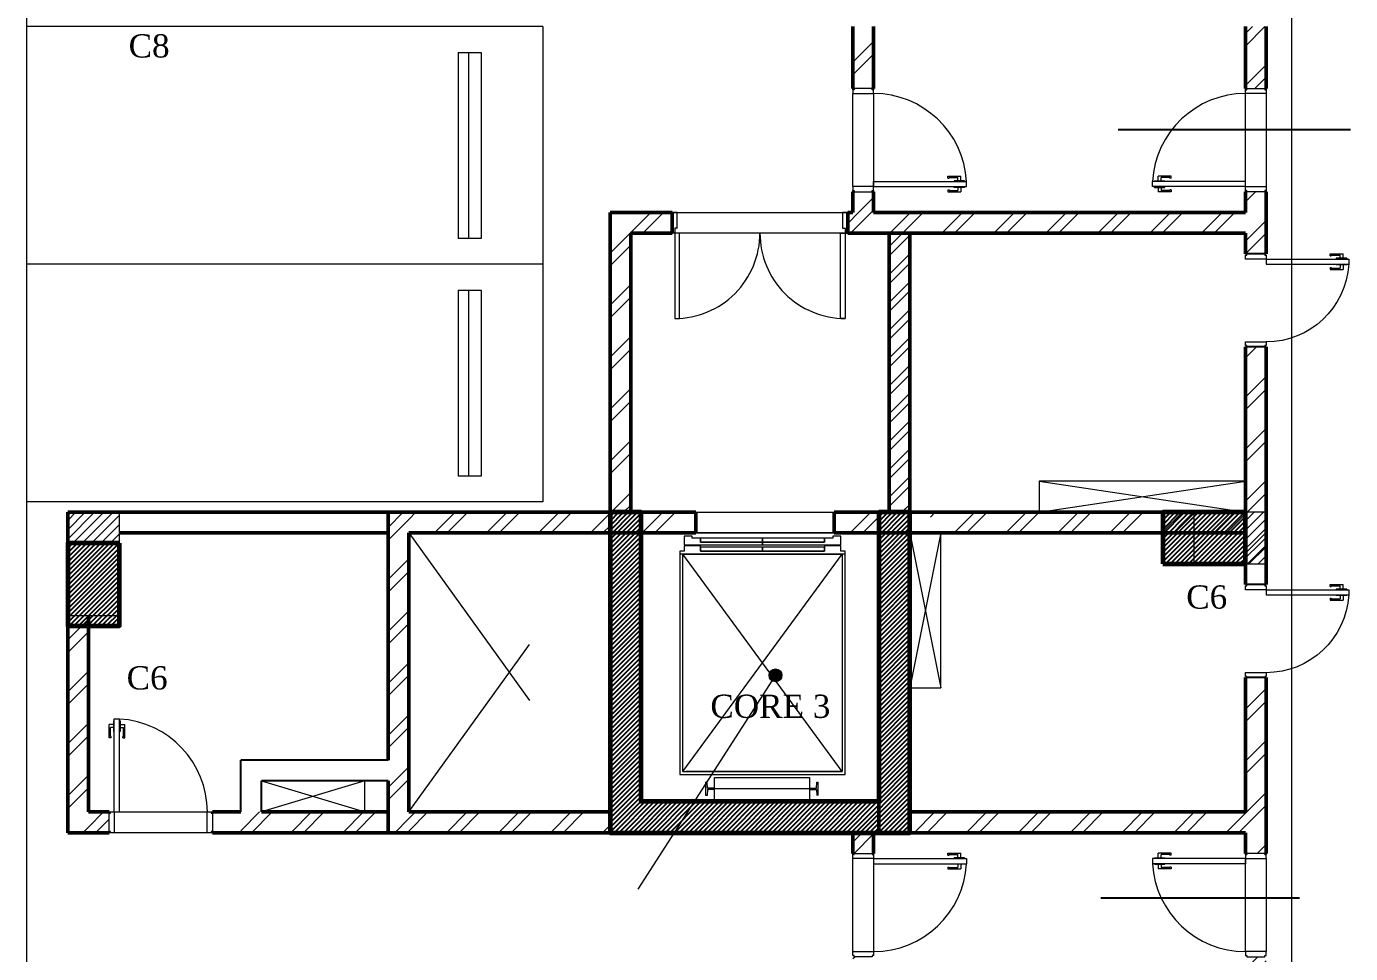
# Model space of a CAD drawing. Header units: millimetres. Extents: x -967280 to 3852, y 2833 to 1955156.
# Drawn here: x -952646 to -939829, y 496368 to 505337 of the extents above; entities that cross this region are included whole.
import ezdxf
from ezdxf.enums import TextEntityAlignment as Align

# ---------------------------------------------------------------- set-up
doc = ezdxf.new("R2010")
doc.units = ezdxf.units.MM
doc.header["$LTSCALE"] = 1000
doc.linetypes.add('HRZN_Line-Ptrn-Abov', pattern=[4, 2, -2])
doc.linetypes.add('HRZN_Line-Ptrn-Sold', pattern=[9144001.0, 9144000.0, -1])
for name, color, linetype, lineweight in [('A-COLS', 8, 'HRZN_Line-Ptrn-Sold', 18), ('A-DASH', 21, 'HRZN_Line-Ptrn-Abov', 18), ('A-DIM', 7, 'Continuous', 13), ('A-DOOR', 5, 'Continuous', 13), ('A-ELEV', 1, 'HRZN_Line-Ptrn-Sold', 13), ('A-EQPM', 3, 'Continuous', 25), ('A-FLOR-PATT', 1, 'Continuous', 13), ('A-HATCH', 1, 'Continuous', 13), ('A-TEXT21', 3, 'Continuous', 13), ('A-TONE', 40, 'HRZN_Line-Ptrn-Sold', 35), ('A-WALL', 8, 'HRZN_Line-Ptrn-Sold', 50), ('C-PKNG', 1, 'Continuous', 13), ('S - column', 6, 'Continuous', 60)]:
    doc.layers.add(name, color=color, linetype=linetype, lineweight=lineweight)
doc.layers.add('ARCH', color=8, linetype='Continuous')
doc.layers.add('S - col hach', color=1, linetype='Continuous')
doc.styles.add('ASD', font='times.ttf')
pattern_1 = [(45, (6650, -35800), (-251.447, 251.447), []), (45, (6650, -35419), (-251.447, 251.447), [])]
pattern_2 = [(225, (-217548.73, -1233776.03), (44.9012806, -44.9012806), [])]

# ---------------------------------------------------------------- blocks, each defined once
blk = doc.blocks.new('DAE_DOOR-SINGLE - BEDROOMS DOOR _D01__900_2200MM-3586904-BASEMENT 01 FLOOR FFL_1_')
at = {"layer": 'A-DOOR', "lineweight": 18}
for p, q in [((426, 100), (426, 900)), ((476, 900), (426, 900)), ((476, 100), (476, 900)), ((476, 100), (426, 100))]:
    blk.add_line(p, q, dxfattribs=at)
at = {"layer": 'A-DOOR'}
for p, q in [((-362, 88), (-374, 88)), ((-374, 88), (-374, -88)), ((-324, 100), (-362, 100)), ((-362, 100), (-362, 88)), ((-324, -100), (-324, 100)), ((476, 100), (476, -100)), ((514, 100), (476, 100)), ((514, 88), (514, 100)), ((526, 88), (514, 88)), ((526, -88), (526, 88)), ((-374, -88), (-362, -88)), ((-362, -88), (-362, -100)), ((-362, -100), (-324, -100)), ((476, -100), (514, -100)), ((514, -100), (514, -88)), ((514, -88), (526, -88))]:
    blk.add_line(p, q, dxfattribs=at)
blk.add_arc((476, 100), 802, 93.5763, 180, dxfattribs=at)
at = {"layer": 'A-HATCH'}
for p, q in [((420, 846), (375, 846)), ((375, 719), (375, 846)), ((420, 816), (388, 816)), ((388, 731), (388, 816)), ((420, 881), (426, 881)), ((420, 881), (420, 779)), ((420, 779), (426, 779)), ((483, 881), (476, 881)), ((483, 779), (476, 779)), ((483, 881), (483, 779)), ((483, 846), (527, 846)), ((483, 816), (514, 816)), ((514, 731), (514, 816)), ((527, 719), (527, 846)), ((394, 719), (375, 719)), ((394, 731), (388, 731)), ((394, 719), (394, 731)), ((508, 731), (514, 731)), ((508, 719), (508, 731)), ((508, 719), (527, 719))]:
    blk.add_line(p, q, dxfattribs=at)
blk = doc.blocks.new('DAE_DOOR-SINGLE - BEDROOMS DOOR _D01__1000_2200MM 2-3597831-BASEMENT 01 FLOOR FFL_1_')
at = {"layer": 'A-DOOR', "lineweight": 18}
for p, q in [((476, 100), (476, 1000)), ((526, 1000), (476, 1000)), ((526, 100), (526, 1000)), ((526, 100), (476, 100))]:
    blk.add_line(p, q, dxfattribs=at)
at = {"layer": 'A-DOOR'}
for p, q in [((-412, 88), (-424, 88)), ((-424, 88), (-424, -88)), ((-374, 100), (-412, 100)), ((-412, 100), (-412, 88)), ((-374, -100), (-374, 100)), ((526, 100), (526, -100)), ((564, 100), (526, 100)), ((564, 88), (564, 100)), ((576, 88), (564, 88)), ((576, -88), (576, 88)), ((-424, -88), (-412, -88)), ((-412, -88), (-412, -100)), ((-412, -100), (-374, -100)), ((526, -100), (564, -100)), ((564, -100), (564, -88)), ((564, -88), (576, -88))]:
    blk.add_line(p, q, dxfattribs=at)
blk.add_arc((526, 100), 901, 93.1798, 180, dxfattribs=at)
at = {"layer": 'A-HATCH'}
for p, q in [((470, 946), (425, 946)), ((425, 819), (425, 946)), ((470, 916), (438, 916)), ((438, 831), (438, 916)), ((470, 981), (476, 981)), ((470, 981), (470, 879)), ((533, 981), (526, 981)), ((533, 981), (533, 879)), ((533, 946), (577, 946)), ((533, 916), (564, 916)), ((564, 831), (564, 916)), ((577, 819), (577, 946)), ((444, 819), (425, 819)), ((444, 831), (438, 831)), ((444, 819), (444, 831)), ((470, 879), (476, 879)), ((533, 879), (526, 879)), ((558, 831), (564, 831)), ((558, 819), (558, 831)), ((558, 819), (577, 819))]:
    blk.add_line(p, q, dxfattribs=at)
blk = doc.blocks.new('DAE_DOOR-SINGLE - BEDROOMS DOOR _D01__1000_2200MM 2-3597856-BASEMENT 01 FLOOR FFL_1_')
at = {"layer": 'A-DOOR'}
for p, q in [((-424, 88), (-412, 88)), ((-424, -88), (-424, 88)), ((-412, 100), (-374, 100)), ((-412, 88), (-412, 100)), ((-374, 100), (-374, -100)), ((526, 100), (564, 100)), ((526, -100), (526, 100)), ((564, 100), (564, 88)), ((564, 88), (576, 88)), ((576, 88), (576, -88)), ((-412, -88), (-424, -88)), ((-412, -100), (-412, -88)), ((-374, -100), (-412, -100)), ((564, -100), (526, -100)), ((564, -88), (564, -100)), ((576, -88), (564, -88))]:
    blk.add_line(p, q, dxfattribs=at)
at = {"layer": 'A-DOOR', "lineweight": 18}
for p, q in [((476, -100), (476, -1000)), ((526, -100), (476, -100)), ((526, -100), (526, -1000)), ((526, -1000), (476, -1000))]:
    blk.add_line(p, q, dxfattribs=at)
at = {"layer": 'A-DOOR'}
blk.add_arc((526, -100), 901, 180, 266.8202, dxfattribs=at)
at = {"layer": 'A-HATCH'}
for p, q in [((444, -819), (425, -819)), ((425, -819), (425, -946)), ((444, -831), (438, -831)), ((438, -831), (438, -916)), ((444, -819), (444, -831)), ((470, -879), (476, -879)), ((470, -981), (470, -879)), ((533, -879), (526, -879)), ((533, -981), (533, -879)), ((558, -819), (577, -819)), ((558, -819), (558, -831)), ((558, -831), (564, -831)), ((564, -831), (564, -916)), ((577, -819), (577, -946)), ((470, -946), (425, -946)), ((470, -916), (438, -916)), ((470, -981), (476, -981)), ((533, -981), (526, -981)), ((533, -916), (564, -916)), ((533, -946), (577, -946))]:
    blk.add_line(p, q, dxfattribs=at)
blk = doc.blocks.new('DR_WD_AR_DBL - UTILITY DOOR _D02__1600_2200MM 3-3598139-BASEMENT 01 FLOOR FFL_1_')
at = {"layer": 'A-DOOR'}
for p, q in [((-825, 925), (-780, 925)), ((-825, 100), (-825, 925)), ((-780, 925), (-780, 100)), ((825, 925), (780, 925)), ((780, 925), (780, 100)), ((825, 100), (825, 925)), ((-850, 97), (-850, -97)), ((-828, 100), (-847, 100)), ((-780, 100), (-825, 100)), ((-825, 55), (-825, 97)), ((-803, 52), (-822, 52)), ((-800, -97), (-800, 49)), ((780, 100), (825, 100)), ((800, 49), (800, -97)), ((803, 52), (822, 52)), ((825, 55), (825, 97)), ((828, 100), (847, 100)), ((850, -97), (850, 97)), ((-847, -100), (-803, -100)), ((803, -100), (847, -100))]:
    blk.add_line(p, q, dxfattribs=at)
blk.add_circle((0, 100), 1, dxfattribs=at)
blk.add_circle((0, 100), 1, dxfattribs=at)
for centre, radius, start, end in [((-825, 100), 825, 359.9306, 90), ((825, 100), 825, 90, 180.0694), ((-847, 97), 3, 90, 180), ((-828, 97), 3, 0, 90), ((-822, 55), 3, 180, 270), ((-803, 49), 3, 360, 90), ((803, 49), 3, 90, 180), ((822, 55), 3, 270, 360), ((828, 97), 3, 90, 180), ((847, 97), 3, 0, 90), ((-847, -97), 3, 180, 270), ((-803, -97), 3, 270, 0), ((803, -97), 3, 180, 270), ((847, -97), 3, 270, 0)]:
    blk.add_arc(centre, radius, start, end, dxfattribs=at)
blk = doc.blocks.new('DAE_DOOR-SINGLE - BEDROOMS DOOR _D01__1000_2200MM 2-3505045-BASEMENT 01 FLOOR FFL_1_')
at = {"layer": 'A-DOOR'}
for p, q in [((-424, 88), (-412, 88)), ((-424, -88), (-424, 88)), ((-412, 100), (-374, 100)), ((-412, 88), (-412, 100)), ((-374, 100), (-374, -100)), ((526, 100), (564, 100)), ((526, -100), (526, 100)), ((564, 100), (564, 88)), ((564, 88), (576, 88)), ((576, 88), (576, -88)), ((-412, -88), (-424, -88)), ((-412, -100), (-412, -88)), ((-374, -100), (-412, -100)), ((564, -100), (526, -100)), ((564, -88), (564, -100)), ((576, -88), (564, -88))]:
    blk.add_line(p, q, dxfattribs=at)
at = {"layer": 'A-DOOR', "lineweight": 18}
for p, q in [((476, -100), (476, -1000)), ((526, -100), (476, -100)), ((526, -100), (526, -1000)), ((526, -1000), (476, -1000))]:
    blk.add_line(p, q, dxfattribs=at)
at = {"layer": 'A-DOOR'}
blk.add_arc((526, -100), 901, 180, 266.8202, dxfattribs=at)
at = {"layer": 'A-HATCH'}
for p, q in [((444, -819), (425, -819)), ((425, -819), (425, -946)), ((444, -831), (438, -831)), ((438, -831), (438, -916)), ((444, -819), (444, -831)), ((470, -879), (476, -879)), ((470, -981), (470, -879)), ((533, -879), (526, -879)), ((533, -981), (533, -879)), ((558, -819), (577, -819)), ((558, -819), (558, -831)), ((558, -831), (564, -831)), ((564, -831), (564, -916)), ((577, -819), (577, -946)), ((470, -946), (425, -946)), ((470, -916), (438, -916)), ((470, -981), (476, -981)), ((533, -981), (526, -981)), ((533, -916), (564, -916)), ((533, -946), (577, -946))]:
    blk.add_line(p, q, dxfattribs=at)
blk = doc.blocks.new('GF')
at = {"layer": 'A-EQPM', "lineweight": 13}
for p, q in [((15241, 213049), (15164, 213049)), ((15164, 213049), (15164, 212964)), ((15241, 213029), (15241, 213049)), ((15321, 213029), (15241, 213029)), ((15921, 213029), (15321, 213029)), ((15321, 213029), (15321, 212989)), ((15321, 212989), (15321, 213029)), ((15921, 212989), (15921, 213029)), ((15921, 213029), (15921, 212989)), ((16521, 213029), (15921, 213029)), ((16521, 212989), (16521, 213029)), ((16601, 213029), (16521, 213029)), ((16521, 213029), (16521, 212989)), ((16678, 213049), (16601, 213049)), ((16601, 213049), (16601, 213029)), ((16678, 212964), (16678, 213049)), ((15121, 212903), (15121, 210743)), ((15164, 212903), (15121, 212903)), ((15164, 212964), (15921, 212964)), ((15321, 212954), (15164, 212954)), ((15164, 212954), (15164, 212903)), ((15321, 212989), (15921, 212989)), ((15921, 212989), (15321, 212989)), ((15321, 212903), (15321, 212954)), ((15921, 212943), (15321, 212943)), ((15321, 212943), (15321, 212903)), ((15321, 212903), (15921, 212903)), ((16521, 212903), (15321, 212903)), ((15921, 212989), (16521, 212989)), ((15921, 212964), (15921, 212989)), ((16521, 212989), (15921, 212989)), ((15921, 212989), (15921, 212964)), ((15921, 212964), (16678, 212964)), ((15921, 212903), (15921, 212943)), ((15921, 212943), (15921, 212903)), ((16521, 212943), (15921, 212943)), ((15921, 212903), (16521, 212903)), ((16678, 212954), (16521, 212954)), ((16521, 212954), (16521, 212903)), ((16521, 212903), (16521, 212943)), ((16678, 212903), (16678, 212954)), ((16721, 212903), (16678, 212903)), ((16721, 210743), (16721, 212903)), ((16721, 212874), (15121, 212874)), ((15121, 212874), (15121, 211103)), ((16691, 210773), (15151, 212873)), ((15151, 210773), (16691, 212873)), ((15151, 210773), (15151, 212873)), ((15151, 212873), (16691, 212873)), ((16691, 212873), (16691, 210773)), ((16721, 211103), (16721, 212874)), ((15121, 210743), (16721, 210743)), ((15151, 210773), (16691, 210773)), ((16691, 210773), (15181, 210773)), ((15457, 210714), (16377, 210714)), ((15457, 210494), (15457, 210714)), ((16377, 210714), (16377, 210494)), ((15386, 210667), (15373, 210667)), ((15373, 210540), (15373, 210667)), ((15389, 210610), (15386, 210667)), ((15389, 210598), (15386, 210540)), ((15457, 210610), (15389, 210610)), ((15457, 210598), (15389, 210598)), ((16377, 210604), (15457, 210604)), ((16377, 210610), (16444, 210610)), ((16377, 210598), (16444, 210598)), ((16444, 210610), (16447, 210667)), ((16444, 210598), (16447, 210540)), ((16447, 210667), (16460, 210667)), ((16460, 210540), (16460, 210667)), ((15386, 210540), (15373, 210540)), ((16377, 210494), (15457, 210494))]:
    blk.add_line(p, q, dxfattribs=at)
blk = doc.blocks.new('A$Ca5ad4f3b')
at = {"layer": 'S - col hach'}
h = blk.add_hatch(dxfattribs=at)
h.set_pattern_fill('ANSI31', color=256, scale=10)
h.set_pattern_definition([(45, (-223648.726, -1233952.032), (-22.4506403, 22.4506403), [])])
h.paths.add_polyline_path([(16350, -13200), (16350, -16000), (14050, -16000), (14050, -13200), (13750, -13200), (13750, -16300), (16650, -16300), (16650, -13200)])
h = blk.add_hatch(dxfattribs=at)
h.set_pattern_fill('ANSI31', color=256, scale=10)
h.set_pattern_definition([(45, (-249848.722, -1240752.032), (-22.4506403, 22.4506403), [])])
h.paths.add_polyline_path([(19900, -13700), (19900, -13200), (19100, -13200), (19100, -13700), (19607, -13700)])
h = blk.add_hatch(dxfattribs=at)
h.set_pattern_fill('ANSI31', color=256, scale=10)
h.set_pattern_definition([(45, (-223648.726, -1239652.032), (-22.4506403, 22.4506403), [])])
h.paths.add_polyline_path([(9000, -14300), (9000, -13500), (8500, -13500), (8500, -14300)])
at = {"layer": 'S - column'}
for points in [[(16350, -13200), (16350, -16000), (14050, -16000), (14050, -13200), (13750, -13200), (13750, -16300), (16650, -16300), (16650, -13200)], [(19100, -13700), (19900, -13700), (19900, -13200), (19100, -13200)], [(9000, -13500), (8500, -13500), (8500, -14300), (9000, -14300)]]:
    blk.add_lwpolyline(points, close=True, dxfattribs=at)
at = {"ltscale": 6, "style": 'ASD'}
for s, p in [('C8', (9287, -8688)), ('C6', (19525, -14020)), ('C6', (9268, -14802)), ('CORE 3', (15301, -15077))]:
    blk.add_text(s, height=225, dxfattribs=at).set_placement(p, align=Align.MIDDLE_CENTER)
blk = doc.blocks.new('A$Cd2541b88')
at = {"layer": 'A-COLS'}
h = blk.add_hatch(dxfattribs=at)
h.set_pattern_fill('ANSI31', color=4, scale=20, angle=180)
h.set_pattern_definition(pattern_2)
h.paths.add_polyline_path([(15099.99625, -23399.99976), (15099.99625, -22399.99976), (14599.99625, -22399.99976), (14599.99625, -23399.99976)])
h = blk.add_hatch(dxfattribs=at)
h.set_pattern_fill('ANSI31', color=4, scale=20, angle=180)
h.set_pattern_definition(pattern_2)
h.paths.add_polyline_path([(22449.99624, -22399.99976), (22449.99624, -25199.99982), (20149.99624, -25199.99982), (20149.99624, -22399.99976), (19849.99624, -22399.99976), (19849.99624, -25499.99984), (22749.99624, -25499.99984), (22749.99624, -22399.99976)])
h = blk.add_hatch(dxfattribs=at)
h.set_pattern_fill('ANSI31', color=4, scale=20, angle=180)
h.set_pattern_definition(pattern_2)
h.paths.add_polyline_path([(26200, -22899.99983), (26200, -22399.99983), (25500, -22399.99983), (25500, -22899.99983), (25707.37152, -22899.99983)])
at = {"layer": 'A-TEXT21'}
h = blk.add_hatch(color=4, dxfattribs=at)
edge = h.paths.add_edge_path()
edge.add_arc((21450.61823, -23977.53273), 62.5, 0, 360)
at = {"layer": 'A-TONE', "linetype": 'Continuous', "lineweight": 13}
h = blk.add_hatch(dxfattribs=at)
h.set_pattern_fill('FP_2', color=4, style=0, pattern_type=2)
h.set_pattern_definition(pattern_1)
h.paths.add_polyline_path([(22212, -19499.99984), (22400, -19499.99984), (22400, -19300), (22200, -19300.81818), (22200, -19499.99984)])
h.paths.add_polyline_path([(22200, -18300), (22400, -18300), (22400, -17699.99968), (22200, -17699.99968), (22200, -18299.18182)])
h = blk.add_hatch(dxfattribs=at)
h.set_pattern_fill('FP_2', color=4, style=0, pattern_type=2)
h.set_pattern_definition(pattern_1)
h.paths.add_polyline_path([(26012, -19499.99984), (26200, -19499.99984), (26200, -19300), (26000, -19300), (26000, -19499.99984)])
h.paths.add_polyline_path([(26200, -18300), (26200, -17699.99968), (26000, -17699.99968), (26000, -18300), (26188, -18300)])
h = blk.add_hatch(dxfattribs=at)
h.set_pattern_fill('FP_2', color=4, style=0, pattern_type=2)
h.set_pattern_definition(pattern_1)
h.paths.add_polyline_path([(19850.00022, -22399.99976), (20050.00022, -22399.99976), (20050.00022, -19499.99984), (19850.00022, -19499.99984), (19850.00022, -20942.0195)])
h = blk.add_hatch(dxfattribs=at)
h.set_pattern_fill('FP_2', color=4, style=0, pattern_type=2)
h.set_pattern_definition(pattern_1)
h.paths.add_polyline_path([(26200, -19699.99984), (26200, -19499.99984), (22149.99999, -19499.99984), (22149.99999, -19699.99984), (26000, -19699.99984)])
h.paths.add_polyline_path([(20050.00022, -19699.99984), (20449.99999, -19699.99984), (20449.99999, -19499.99984), (20050.00022, -19499.99984)])
h = blk.add_hatch(dxfattribs=at)
h.set_pattern_fill('ANSI32', color=4, scale=20, style=0)
h.set_pattern_definition([(45, (-624675.57, -1317616.45), (-134.703842, 134.703842), []), (45, (-624585.77, -1317616.45), (-134.703842, 134.703842), [])])
h.paths.add_polyline_path([(22549.99999, -22399.99976), (22749.99624, -22399.99976), (22749.99999, -22399.99976), (22749.99999, -19700.79984), (22549.99999, -19700.79984)])
h = blk.add_hatch(dxfattribs=at)
h.set_pattern_fill('FP_2', color=4, style=0, pattern_type=2)
h.set_pattern_definition(pattern_1)
h.paths.add_polyline_path([(26120.33037, -27300), (26200, -27300), (26200, -26699.99968), (26000, -26699.99968), (26000, -27300)])
h.paths.add_polyline_path([(26000, -19899.99984), (26200, -19899.99984), (26200, -19699.99984), (26000, -19699.99984)])
h.paths.add_polyline_path([(26000, -23099.99983), (26200, -23099.99983), (26200, -20799.99984), (26000, -20799.99984)])
h.paths.add_polyline_path([(26200, -23999.99983), (26000, -23999.99983), (26000, -25699.99968), (26188, -25699.99968), (26200, -25699.99968)])
h = blk.add_hatch(dxfattribs=at)
h.set_pattern_fill('FP_2', color=4, style=0, pattern_type=2)
h.set_pattern_definition(pattern_1)
h.paths.add_polyline_path([(17700, -25499.99984), (17900, -25499.99984), (17900, -22399.99976), (17700, -22399.99976), (17700, -25299.99984)])
h = blk.add_hatch(dxfattribs=at)
h.set_pattern_fill('FP_2', color=4, style=0, pattern_type=2)
h.set_pattern_definition(pattern_1)
h.paths.add_polyline_path([(18335.95293, -22599.99976), (19849.99624, -22599.99976), (19849.99624, -22399.99976), (17900, -22399.99976), (17900, -22599.99976)])
h = blk.add_hatch(dxfattribs=at)
h.set_pattern_fill('FP_2', color=4, style=0, pattern_type=2)
h.set_pattern_definition(pattern_1)
h.paths.add_polyline_path([(22449.99624, -22599.99976), (22449.99624, -22399.99976), (22020.00356, -22399.99976), (22020.00356, -22599.99976), (22228.14165, -22599.99976)])
h.paths.add_polyline_path([(20679.99999, -22599.99976), (20679.99999, -22399.99976), (20149.99624, -22399.99976), (20149.99624, -22599.99976)])
h = blk.add_hatch(dxfattribs=at)
h.set_pattern_fill('FP_2', color=4, style=0, pattern_type=2)
h.set_pattern_definition(pattern_1)
h.paths.add_polyline_path([(26000, -22599.99983), (26000, -22399.99983), (22749.58715, -22399.99983), (22750.40533, -22599.99983), (24563.45488, -22599.99983)])
h.paths.add_polyline_path([(22949.99999, -22599.99983), (22949.99999, -22399.99983), (22749.99624, -22399.99983), (22749.99624, -22599.99983)], flags=17)
h = blk.add_hatch(dxfattribs=at)
h.set_pattern_fill('FP_2', color=4, style=0, pattern_type=2)
h.set_pattern_definition(pattern_1)
h.paths.add_polyline_path([(14600, -25499.99984), (14800, -25499.99984), (14800, -23399.99976), (14600, -23399.99976), (14600, -22950.57189)])
h = blk.add_hatch(dxfattribs=at)
h.set_pattern_fill('FP_2', color=4, style=0, pattern_type=2)
h.set_pattern_definition(pattern_1)
h.paths.add_polyline_path([(14999.18182, -25499.99984), (15000, -25499.99984), (15000, -25299.99984), (14800, -25299.99984), (14800, -25499.99984)])
h.paths.add_polyline_path([(16274, -25499.99984), (17700, -25499.99984), (17700, -25299.99984), (16274, -25299.99984), (16274, -25487.99984)])
h = blk.add_hatch(dxfattribs=at)
h.set_pattern_fill('FP_2', color=4, style=0, pattern_type=2)
h.set_pattern_definition(pattern_1)
h.paths.add_polyline_path([(17900, -25499.99984), (19849.99999, -25499.99984), (19849.99999, -25299.99984), (17900, -25299.99984)])
h = blk.add_hatch(dxfattribs=at)
h.set_pattern_fill('FP_2', color=4, style=0, pattern_type=2)
h.set_pattern_definition(pattern_1)
h.paths.add_polyline_path([(26000, -25499.99982), (26000, -25299.99982), (22749.99999, -25299.99982), (22749.99999, -25499.99982), (24563.45488, -25499.99982)])
h = blk.add_hatch(dxfattribs=at)
h.set_pattern_fill('FP_2', color=4, style=0, pattern_type=2)
h.set_pattern_definition(pattern_1)
h.paths.add_polyline_path([(22400, -27300), (22400, -26699.99968), (22200, -26700.81787), (22200, -27300)])
h.paths.add_polyline_path([(22212, -25699.99968), (22400, -25699.99968), (22400, -25499.99982), (22200, -25499.99982), (22200, -25699.99968)])
at = {"color": 4}
for p, q in [((27017, -18699.99984), (24766.44003, -18699.99984)), ((26200, -19899.99984), (26000, -19899.99984)), ((26200, -20799.99984), (26000, -20799.99984)), ((26200, -23099.99983), (26000, -23099.99983)), ((26200, -23999.99983), (26000, -23999.99983)), ((16274, -25299.99984), (16274, -24799.99984)), ((17700, -24799.99984), (16274, -24799.99984)), ((16474, -25299.99984), (16474, -24999.99984)), ((17700, -24999.99984), (16474, -24999.99984)), ((24601, -26129.68961), (26524, -26129.68961))]:
    blk.add_line(p, q, dxfattribs=at)
at = {"layer": 'A-COLS', "color": 4}
for points in [[(15099.99625, -22399.99976), (14599.99625, -22399.99976), (14599.99625, -23399.99976), (15099.99625, -23399.99976)], [(22449.99624, -22399.99976), (22449.99624, -25199.99982), (20149.99624, -25199.99982), (20149.99624, -22399.99976), (19849.99624, -22399.99976), (19849.99624, -25499.99984), (22749.99624, -25499.99984), (22749.99624, -22399.99976)], [(25500, -22899.99983), (26200, -22899.99983), (26200, -22399.99983), (25500, -22399.99983)]]:
    blk.add_lwpolyline(points, close=True, dxfattribs=at)
at = {"layer": 'A-DASH', "color": 4}
for p, q in [((17900, -25299.99984), (19849.99999, -22599.99976)), ((17900, -22599.99976), (19849.99999, -25299.99984))]:
    blk.add_line(p, q, dxfattribs=at)
for points in [[(24003.59208, -22099.99983), (26000, -22399.99983)], [(24003.59208, -22399.99983), (26000, -22099.99983)], [(24003.59208, -22099.99983), (24003.59208, -22399.99983), (26000, -22399.99983), (26000, -22099.99983), (24003.59208, -22099.99983)], [(23049.99999, -22599.99983), (22749.99999, -24099.99982)], [(22749.99999, -22599.99983), (23049.99999, -24099.99982)], [(17474, -24999.99984), (16474, -25299.99984)], [(16474, -24999.99984), (17474, -25299.99984)]]:
    blk.add_lwpolyline(points, dxfattribs=at)
for points in [[(23049.99999, -22599.99983), (22749.99999, -22599.99983), (22749.99999, -24099.99982), (23049.99999, -24099.99982)], [(17474, -24999.99984), (16474, -24999.99984), (16474, -25299.99984), (17474, -25299.99984)]]:
    blk.add_lwpolyline(points, close=True, dxfattribs=at)
at = {"layer": 'A-ELEV', "color": 4}
for p, q in [((22200, -18312), (22200, -18300)), ((22400, -18300), (22400, -18312)), ((26000, -18312), (26000, -18300)), ((26200, -18300), (26200, -18312)), ((22200, -19250), (22200, -18350)), ((22400, -18350), (22400, -19250)), ((26000, -19250), (26000, -18350)), ((26200, -18350), (26200, -19250)), ((22200, -19300), (22200, -19288)), ((22400, -19288), (22400, -19300)), ((26000, -19300), (26000, -19288)), ((26200, -19288), (26200, -19300)), ((20449.99999, -19499.99984), (22149.99999, -19499.99984)), ((22149.99999, -19699.99984), (20449.99999, -19699.99984)), ((20679.99999, -22399.99976), (22020.00356, -22399.99976)), ((22020.00356, -22599.99976), (20679.99999, -22599.99976)), ((15000, -25299.99984), (15012, -25299.99984)), ((15050, -25299.99984), (15950, -25299.99984)), ((15988, -25299.99984), (16000, -25299.99984)), ((15012, -25499.99984), (15000, -25499.99984)), ((15950, -25499.99984), (15050, -25499.99984)), ((16000, -25499.99984), (15988, -25499.99984)), ((22200, -25711.99968), (22200, -25699.99968)), ((22200, -26649.99968), (22200, -25749.99968)), ((22400, -25699.99968), (22400, -25711.99968)), ((22400, -25749.99968), (22400, -26649.99968)), ((26000, -25711.99968), (26000, -25699.99968)), ((26000, -26649.99968), (26000, -25749.99968)), ((26200, -25699.99968), (26200, -25711.99968)), ((26200, -25749.99968), (26200, -26649.99968))]:
    blk.add_line(p, q, dxfattribs=at)
at = {"layer": 'A-FLOR-PATT', "color": 4}
for p, q in [((26450, -32500.12414), (26450, -10799.99983)), ((14200, -16699.99984), (14200, -18599.99984)), ((19200, -17700.68961), (19200, -20000.68961)), ((19200, -20000.68961), (14200, -20000.68961)), ((19200, -20000.68961), (19200, -22300.68961)), ((14200, -20499.99984), (14200, -28470.44942)), ((19200, -22300.68961), (14200, -22300.68961)), ((20679.99999, -22599.99976), (22020.00356, -22599.99976))]:
    blk.add_line(p, q, dxfattribs=at)
at = {"layer": 'A-TEXT21', "color": 4}
blk.add_line((21450.61823, -23977.53273), (20118.02172, -26046.25768), dxfattribs=at)
blk.add_circle((21450.61823, -23977.53273), 62.5, dxfattribs=at)
at = {"layer": 'A-WALL', "color": 4}
for p, q in [((22200, -17699.99968), (22200, -18300)), ((22400, -18300), (22400, -17699.99968)), ((26000, -17699.99968), (26000, -18300)), ((26200, -18300), (26200, -17699.99968)), ((22200, -18300), (22212, -18300)), ((22388, -18300), (22400, -18300)), ((26000, -18300), (26012, -18300)), ((26188, -18300), (26200, -18300)), ((22200, -19300), (22200, -19499.99984)), ((22212, -19300), (22200, -19300)), ((22400, -19300), (22388, -19300)), ((22400, -19499.99984), (22400, -19300)), ((26012, -19300), (26000, -19300)), ((26000, -19300), (26000, -19499.99984)), ((26200, -19300), (26188, -19300)), ((26200, -19899.99984), (26200, -19300)), ((19850.00022, -19499.99984), (19850.00022, -22399.99976)), ((20449.99999, -19499.99984), (19850.00022, -19499.99984)), ((20449.99999, -19699.99984), (20449.99999, -19499.99984)), ((22200, -19499.99984), (22149.99999, -19499.99984)), ((22149.99999, -19499.99984), (22149.99999, -19699.99984)), ((26000, -19499.99984), (22400, -19499.99984)), ((20050.00022, -22399.99976), (20050.00022, -19699.99984)), ((20050.00022, -19699.99984), (20449.99999, -19699.99984)), ((22149.99999, -19699.99984), (22549.99999, -19699.99984)), ((22549.99999, -19699.99984), (22549.99999, -19700.79984)), ((22549.99999, -19699.99984), (22549.99999, -22399.99976)), ((22549.99999, -19700.79984), (22749.99999, -19700.79984)), ((22749.99999, -19700.79984), (22549.99999, -19700.79984)), ((22749.99999, -19699.99984), (26000, -19699.99984)), ((22749.99999, -19700.79984), (22749.99999, -19699.99984)), ((22749.99999, -22399.99976), (22749.99999, -19699.99984)), ((26000, -19699.99984), (26000, -19899.99984)), ((26000, -20799.99984), (26000, -22399.99983)), ((26200, -23099.99983), (26200, -20799.99984)), ((14600, -22399.99976), (14600, -25499.99984)), ((17700, -22399.99976), (14600, -22399.99976)), ((17700, -22399.99976), (17700, -24799.99984)), ((19850.00022, -22399.99976), (17700, -22399.99976)), ((20679.99999, -22399.99976), (20050.00022, -22399.99976)), ((20679.99999, -22599.99976), (20679.99999, -22399.99976)), ((22599.99999, -22399.99976), (22020.00356, -22399.99976)), ((22020.00356, -22399.99976), (22020.00356, -22599.99976)), ((22449.99999, -22399.99983), (22449.99999, -25499.99982)), ((22749.99999, -22399.99983), (22449.99999, -22399.99983)), ((22549.99999, -22399.99976), (22749.99999, -22399.99976)), ((25028.99999, -22399.99983), (22599.99999, -22399.99983)), ((22749.99999, -25299.99982), (22749.99999, -22399.99983)), ((26000, -22399.99983), (24149.99999, -22399.99983)), ((15099.99625, -22599.99976), (17700, -22599.99976)), ((17900, -25299.99984), (17900, -22599.99976)), ((17900, -22599.99976), (20679.99999, -22599.99976)), ((20149.99999, -22599.99976), (19849.99999, -22599.99976)), ((19849.99999, -22599.99976), (19849.99999, -25299.99984)), ((20149.99999, -25199.99982), (20149.99999, -22599.99976)), ((22020.00356, -22599.99976), (22599.99999, -22599.99976)), ((22599.99999, -22599.99983), (25028.99999, -22599.99983)), ((23849.99999, -22599.99983), (26000, -22599.99983)), ((26000, -22599.99983), (26000, -23099.99983)), ((14800, -25299.99984), (14800, -23399.99976)), ((26000, -23999.99983), (26000, -25299.99982)), ((26200, -25699.99968), (26200, -23999.99983)), ((17700, -24999.99984), (17700, -25499.99984)), ((22449.99999, -25199.99982), (20149.99999, -25199.99982)), ((22449.99999, -25199.99982), (20149.99999, -25199.99982)), ((15000, -25299.99984), (14800, -25299.99984)), ((15000, -25311.99984), (15000, -25299.99984)), ((16274, -25299.99984), (16000, -25299.99984)), ((16000, -25299.99984), (16000, -25311.99984)), ((17700, -25299.99984), (16474, -25299.99984)), ((19849.99999, -25299.99984), (17900, -25299.99984)), ((26000, -25299.99982), (22749.99999, -25299.99982)), ((14600, -25499.99984), (15000, -25499.99984)), ((15000, -25499.99984), (15000, -25487.99984)), ((16000, -25487.99984), (16000, -25499.99984)), ((16000, -25499.99984), (17700, -25499.99984)), ((17700, -25499.99984), (19849.99999, -25499.99984)), ((19849.99999, -25499.99982), (22200, -25499.99982)), ((20149.99999, -25499.99982), (22449.99999, -25499.99982)), ((22200, -25499.99982), (22200, -25699.99968)), ((22400, -25499.99982), (26000, -25499.99982)), ((22400, -25699.99968), (22400, -25499.99982)), ((26000, -25499.99982), (26000, -25699.99968)), ((22200, -25699.99968), (22212, -25699.99968)), ((22388, -25699.99968), (22400, -25699.99968)), ((26000, -25699.99968), (26012, -25699.99968)), ((26188, -25699.99968), (26200, -25699.99968))]:
    blk.add_line(p, q, dxfattribs=at)
at = {"layer": 'A-WALL', "color": 4, "linetype": 'Continuous', "lineweight": 13}
for p, q in [((19849.99999, -25499.99984), (19849.99999, -25299.99984)), ((22749.99999, -25499.99982), (22749.99999, -25299.99982)), ((22400, -25499.99982), (22200, -25499.99982))]:
    blk.add_line(p, q, dxfattribs=at)
at = {"layer": 'C-PKNG', "color": 4}
for p, q in [((19199.99998, -17700.68961), (14200, -17700.68961)), ((14200, -17700.68961), (14200, -20000.68961)), ((18380, -17950.68961), (18480, -17950.68961)), ((18380, -17950.68961), (18380, -19750.68961)), ((18480, -17950.68961), (18600, -17950.68961)), ((18480, -17950.68961), (18480, -19750.68961)), ((18600, -17950.68961), (18600, -19750.68961)), ((18480, -19750.68961), (18380, -19750.68961)), ((18600, -19750.68961), (18480, -19750.68961)), ((18799.99998, -20000.68961), (14200, -20000.68961)), ((19199.99998, -20000.68961), (14200, -20000.68961)), ((14200, -20000.68961), (14200, -22300.68961)), ((18380, -20250.68961), (18480, -20250.68961)), ((18380, -20250.68961), (18380, -22050.68961)), ((18480, -20250.68961), (18600, -20250.68961)), ((18480, -20250.68961), (18480, -22050.68961)), ((18600, -20250.68961), (18600, -22050.68961)), ((18480, -22050.68961), (18380, -22050.68961)), ((18600, -22050.68961), (18480, -22050.68961)), ((18799.99998, -22300.68961), (14200, -22300.68961))]:
    blk.add_line(p, q, dxfattribs=at)
at = {"color": 4}
blk.add_blockref('GF', (5404, -235679.75936), dxfattribs=at)
at = {"layer": 'A-DIM', "color": 4}
blk.add_blockref('A$Ca5ad4f3b', (6100, -9199.99984), dxfattribs=at)
at = {"layer": 'A-DOOR', "color": 4}
for name, p, rotation in [('DAE_DOOR-SINGLE - BEDROOMS DOOR _D01__1000_2200MM 2-3597831-BASEMENT 01 FLOOR FFL_1_', (22300, -18723.8), 270), ('DAE_DOOR-SINGLE - BEDROOMS DOOR _D01__1000_2200MM 2-3597856-BASEMENT 01 FLOOR FFL_1_', (26100, -18723.8), 270), ('DR_WD_AR_DBL - UTILITY DOOR _D02__1600_2200MM 3-3598139-BASEMENT 01 FLOOR FFL_1_', (21299.99999, -19599.99984), 180), ('DAE_DOOR-SINGLE - BEDROOMS DOOR _D01__1000_2200MM 2-3505045-BASEMENT 01 FLOOR FFL_1_', (15576.2, -25399.99984), 180), ('DAE_DOOR-SINGLE - BEDROOMS DOOR _D01__1000_2200MM 2-3597856-BASEMENT 01 FLOOR FFL_1_', (22300, -26276.19968), 90), ('DAE_DOOR-SINGLE - BEDROOMS DOOR _D01__1000_2200MM 2-3597831-BASEMENT 01 FLOOR FFL_1_', (26100, -26276.19968), 90)]:
    blk.add_blockref(name, p, dxfattribs=dict(at, rotation=rotation))
at = {"layer": 'A-DOOR', "color": 4, "xscale": -1, "rotation": 270}
for p in [(26100, -20426.19984), (26100, -23626.19983)]:
    blk.add_blockref('DAE_DOOR-SINGLE - BEDROOMS DOOR _D01__900_2200MM-3586904-BASEMENT 01 FLOOR FFL_1_', p, dxfattribs=at)

msp = doc.modelspace()

# ---------------------------------------------------------------- block references
at = {"layer": 'ARCH', "lineweight": 106, "ltscale": 30}
msp.add_blockref('A$Cd2541b88', (-966846.1, 523037.4), dxfattribs=at)

doc.saveas('drawing.dxf')
